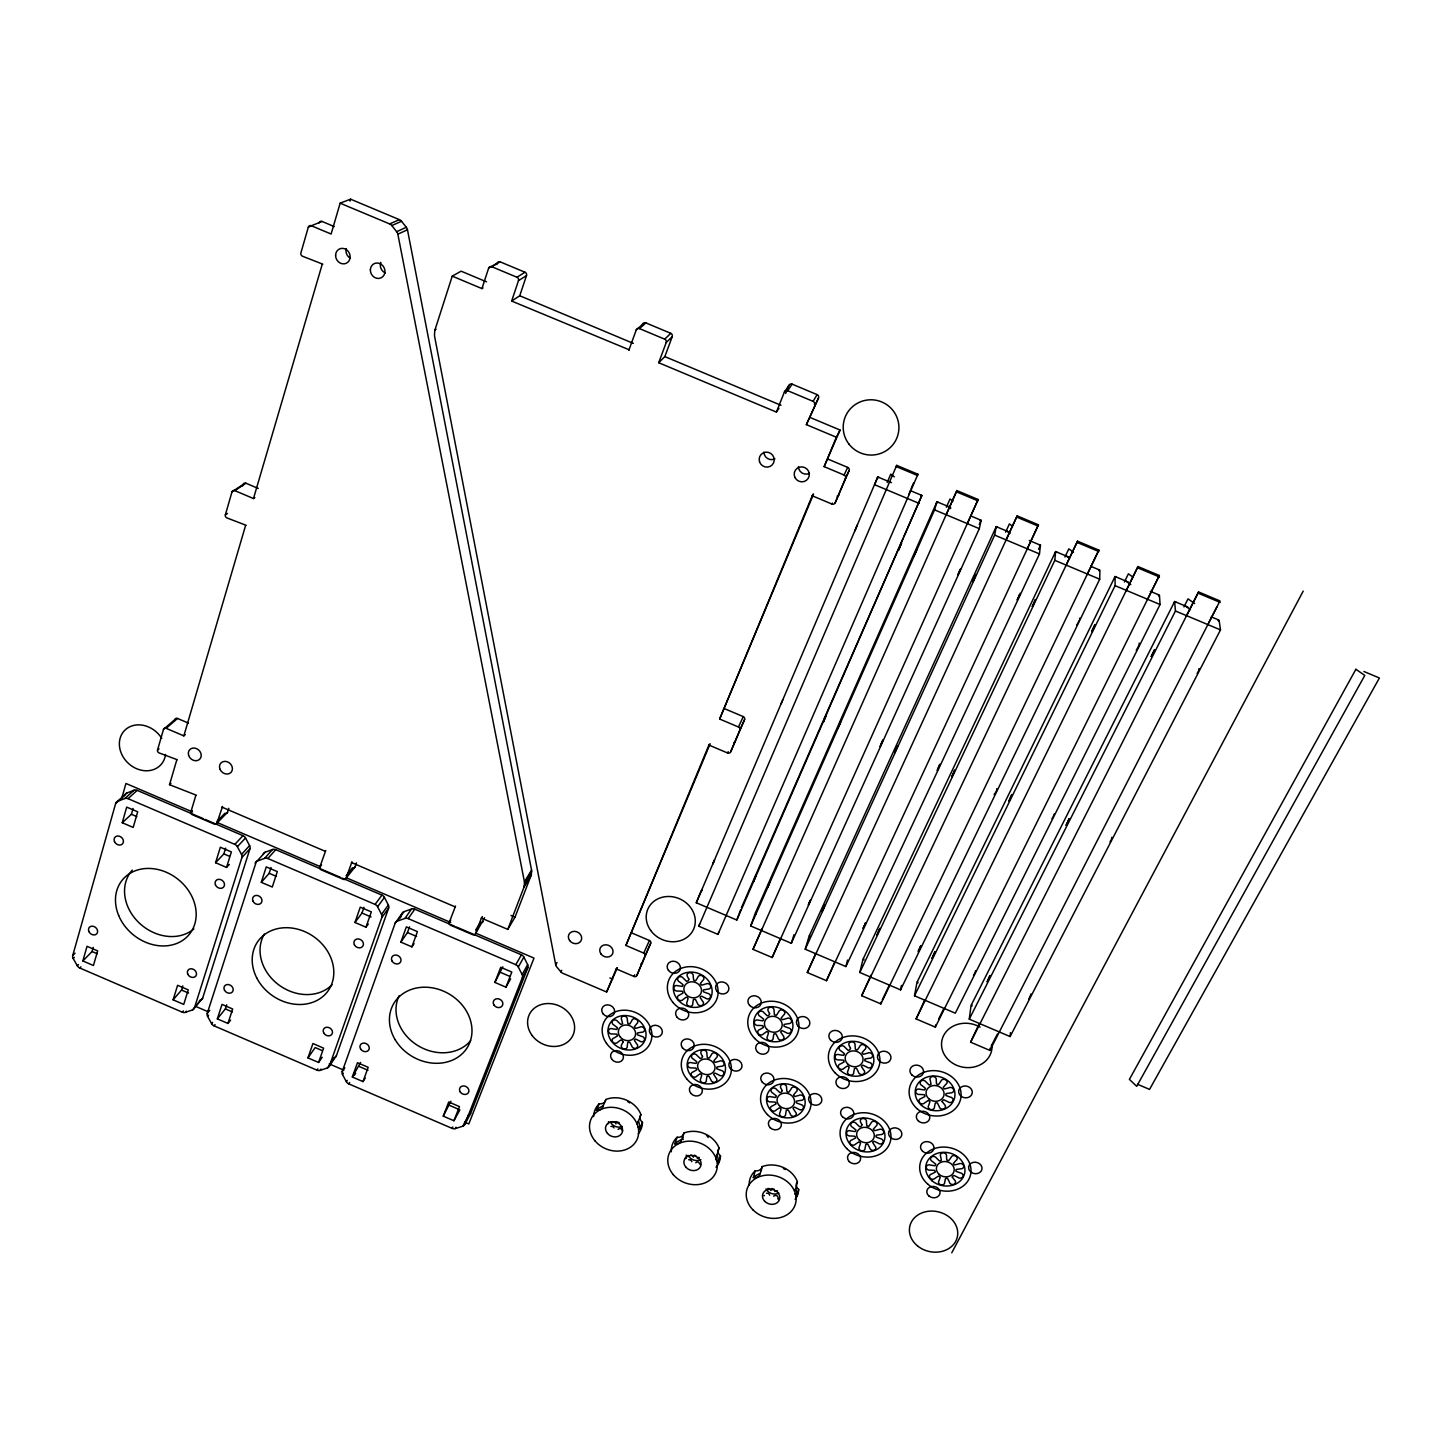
<?xml version="1.0" encoding="UTF-8"?>
<svg xmlns="http://www.w3.org/2000/svg" width="1452" height="1452" viewBox="0 0 1452 1452"><rect width="100%" height="100%" fill="white"/><g stroke="black" fill="none" stroke-linecap="round" stroke-linejoin="round"><path stroke-width="1.5" d="M894.668 752.68L897.536 746.019L894.704 752.699M1068.763 557.078L1055.604 551.56L862.942 959.445L859.82 972.495L900.567 989.865L1099.708 579.203L1099.908 570.146L1090.742 566.298M972.931 581.508L975.962 574.538L973.058 581.417M870.928 975.163L861.671 995.709L880.874 1003.895L1098.855 550.145L1077.529 541.197L1065.841 565.754M880.148 746.528L880.42 745.62M617.409 967.667L606.627 992.025L562.795 973.276A4.519 3.92 27.2 0 1 560.908 971.878L556.715 966.923A4.519 3.939 27.4 0 1 555.735 964.927L434.602 336.392A5.173 4.737 59.7 0 1 434.511 335.085L434.729 331.256A5.191 4.755 59.9 0 1 434.947 330.003L452.244 276.134L461.119 271.179L486.511 281.833M861.671 995.709L1077.529 541.197M1199.025 668.573L1198.608 670.279M455.529 906.066L449.212 922.528A2.251 1.96 31.8 0 0 450.61 925.251L472.735 934.707A2.251 1.96 30.9 0 0 475.494 933.763L481.392 918.1L507.783 929.389L524.027 887.099A4.574 4.029 30.6 0 0 524.245 886.083L524.499 882.961A4.574 4.029 30.7 0 0 524.444 881.872L397.848 234.189A5.318 4.81 64.9 0 0 396.668 231.685L391.822 225.568A5.336 4.81 65.1 0 0 389.662 223.917L340.149 203.189L331.11 234.026L311.345 225.75A2.65 2.36 63.8 0 0 308.314 227.184L300.909 252.884A2.632 2.341 62.6 0 0 302.524 256.242L322.834 264.191M507.783 929.389L515.006 917.174L531.142 875.284A4.519 3.993 30.6 0 0 531.359 874.267L531.613 871.182A4.519 3.993 30.7 0 0 531.559 870.111L407.467 229.779A5.245 4.755 65.3 0 0 406.324 227.292L401.532 221.267A5.263 4.755 65.5 0 0 399.409 219.651L350.567 199.178L340.149 203.189M920.822 946.105L918.063 951.768M859.82 972.495L1054.805 560.345L1055.604 551.56M1187.827 607.045L1174.632 601.509L971.043 1005.51L969.264 1019.141L1010.12 1036.565L1010.483 1032.608M1079.725 618.153L1079.544 619.205M979.12 1023.841L970.626 1042.191L989.883 1050.413L990.137 1048.181M1009.376 532.158L996.235 526.64L809 936.449L805.225 949.209L845.899 966.56L1039.469 553.92L1040.467 545.208L1029.323 540.525M1111.869 837.278L1111.542 838.548M815.48 953.982L807.294 972.513L826.478 980.699L1038.452 524.807L1017.162 515.877L1005.8 540.561M924.47 1000.537L916.103 1018.923L935.342 1027.127L935.687 1024.949M807.294 972.513L1017.162 515.877M863.069 928.518L865.755 922.8M1150.256 591.291L1159.44 595.138L1160.057 604.522L955.307 1013.187L914.506 995.8L916.956 982.459L1115.063 576.517L1128.24 582.052M805.225 949.209L994.638 535.098L996.235 526.64M915.286 553.176L916.702 549.618M900.567 989.865L901.438 985.436M880.874 1003.895L881.328 1001.771M950.679 507.528L936.976 501.775L755.149 913.508L750.702 925.977L791.322 943.292L979.301 528.655L981.116 520.306L971.442 516.24M809.436 935.524L810.071 936.903M761.991 928.736L753.007 949.354L772.174 957.521L978.14 499.506L956.886 490.594L945.851 515.406M794.952 1193.798A6.607 5.572 16.8 0 0 796.966 1196.357L798.673 1189.442A6.57 5.536 16.8 0 1 797.402 1181.746A25.12 21.145 17.7 0 0 762.173 1166.609A6.57 5.554 18.4 0 1 755.24 1170.802A25.12 21.145 17.7 0 0 749.178 1185.249M794.534 1191.312A6.607 5.572 16.8 0 1 795.696 1188.607L797.402 1181.746M845.899 966.56L847.551 960.062M826.478 980.699L834.682 962.186M940.061 764.405L937.284 770.649M753.007 949.354L956.886 490.594M1030.993 993.985L1030.23 996.145M755.24 1170.802L753.316 1177.59A6.607 5.572 18.4 0 0 760.267 1173.398L762.173 1166.609M204.95 819.364L243.01 835.662A4.465 3.793 39.1 0 1 245.533 837.967L249.599 845.608A4.465 3.775 38.8 0 1 249.962 848.712L202.663 998.105L194.423 1007.978A4.338 3.539 36 0 1 192.517 1009.902L185.439 1012.371A4.32 3.539 36 0 1 182.335 1012.189L79.806 968.012A4.338 3.503 38.6 0 1 77.319 965.816L73.181 958.52A4.356 3.521 38.8 0 1 72.727 955.561L115.652 803.482A4.519 3.757 42 0 1 117.576 801.341L126.814 793.046L134.02 790.233A4.483 3.757 42.1 0 1 137.178 790.36L203.28 818.656M121.641 798.691L125.943 783.463L192.571 811.977M82.855 960.952L87.029 946.305L97.647 950.878L93.436 965.507L82.855 960.952L92.057 951.532L93.255 947.376M122.24 822.74L126.705 807.112L137.686 811.813L133.185 827.422L122.24 822.74L131.406 814.282L133.076 808.455M916.648 549.655L913.725 556.552L915.069 553.049M177.344 759.777L159.048 752.898A2.305 1.942 43 0 1 157.524 750.085L163.495 729.376L174.912 719.502A2.287 1.942 43.7 0 1 177.525 718.45L188.451 723.114M246.187 525.315L226.929 517.928A2.45 2.142 50.6 0 1 225.35 514.861L231.993 491.865L243.137 484.46A2.432 2.142 51.8 0 1 245.933 483.226L258.238 488.435M174.53 720.791L174.912 719.502M242.738 485.875L243.137 484.46M1218.555 621.093L1217.974 619.695M196.383 795.224L169.521 784.697L176.636 760.431M163.495 729.376A2.323 1.96 43.6 0 1 166.145 728.323L183.841 735.874L245.497 525.805M231.993 491.865A2.468 2.16 51.6 0 1 234.807 490.631L253.483 498.544L322.162 264.5M350.005 201.102L350.567 199.178M750.702 925.977L934.562 509.87L936.976 501.775M937.266 770.141L938.355 767.273M1139.094 644.543L1139.203 643.163M228.799 808.292L227.565 812.249L216.947 823.121A2.269 1.924 40.1 0 1 214.315 824.119L192.354 814.717A2.269 1.924 40.7 0 1 190.865 811.958L195.693 795.896M216.947 823.121L222.537 806.423M173.115 999.829L177.616 985.309L188.27 989.883L183.732 1004.403L173.115 999.829L181.536 990.046L182.825 985.926M215.568 862.724L220.359 847.224L231.376 851.943L226.53 867.425L215.568 862.724L223.862 853.885L225.659 848.113M791.322 943.292L793.954 934.834M994.547 793.627L994.33 794.879L996.58 790.65M194.423 1007.978L241.885 857.551A4.501 3.812 38.7 0 0 241.504 854.411L237.384 846.697A4.501 3.812 39 0 0 234.825 844.374L128.03 798.654A4.537 3.775 42 0 0 124.836 798.509L117.576 801.341M719.103 1148.115L716.979 1154.794A6.588 5.572 19.5 0 0 718.359 1162.58L720.482 1155.865A6.552 5.554 19.5 0 1 719.103 1148.115A25.029 21.145 20.4 0 0 683.946 1133.014A6.534 5.554 21.2 0 1 677.14 1137.243A25.029 21.145 20.4 0 0 671.35 1151.799M342.073 878.061L381.949 895.122A4.447 3.83 34.4 0 1 384.435 897.427L388.374 905.013A4.447 3.812 34.1 0 1 388.646 908.099L336.41 1055.677L329.368 1066.077A4.32 3.576 32.1 0 1 327.353 1067.982L320.093 1070.378A4.32 3.576 32.2 0 1 316.972 1070.16L214.061 1025.838A4.32 3.539 35.2 0 1 211.593 1023.642L207.6 1016.4A4.338 3.557 35.4 0 1 207.219 1013.478L256.151 862.107M217.346 1018.868L222.011 1004.403L232.665 1008.995L227.964 1023.442L217.346 1018.868L225.369 1008.904L226.712 1004.802M261.287 882.326L266.26 866.88L277.296 871.599L272.286 887.027L261.287 882.326L269.183 873.305L271.034 867.552M980.644 521.341L979.955 519.816M975.671 970.735L974.982 972.622M772.174 957.521L780.268 938.972M701.37 890.584L696.27 902.763L736.817 920.042L921.875 495.441L910.259 490.576L908.77 494.86M452.244 276.134L481.937 288.603L488.634 268.148L497.074 263.266A2.614 2.414 65.3 0 1 500.178 261.85L524.989 272.25A2.595 2.414 65.1 0 1 526.513 275.608L519.743 295.754L511.648 301.054L629.297 349.841M496.657 264.536L497.074 263.266M1020.012 594.177L1020.084 593.251M356.448 862.887L355.105 866.808L345.993 878.351A2.269 1.942 35.9 0 1 343.307 879.313L321.255 869.875A2.269 1.942 36.7 0 1 319.821 867.134L325.72 850.545M863.214 927.991L864.121 925.65M1054.243 813.955L1053.48 815.915M511.648 301.054L518.491 280.653L526.513 275.608M1039.977 546.242L1039.396 544.754M345.993 878.351L351.983 861.78M917.936 474.26L917.501 475.476L896.229 466.564L896.701 465.366L917.936 474.26L717.923 934.38L698.811 926.231L699.61 924.252M307.951 1057.891L312.924 1043.534L323.615 1048.144L318.587 1062.465L307.951 1057.891L315.175 1047.564L322.199 1050.595M354.96 922.474L360.277 907.155L371.331 911.874L365.977 927.193L354.96 922.474L361.984 913.054L363.98 907.355M1099.4 571.18L1098.819 569.692M677.14 1137.243L674.799 1143.849A6.57 5.572 21.2 0 0 681.623 1139.602L683.946 1133.014M329.368 1066.077L381.84 917.501L388.646 908.099M996.816 789.997L996.744 788.726M971.515 1004.584L972.114 1005.964M456.4 926.993L521.395 954.817A4.447 3.848 28.9 0 1 523.863 957.104L527.657 964.654A4.429 3.848 28.6 0 1 527.838 967.685L470.63 1113.448L464.785 1124.392A4.32 3.594 27.7 0 1 462.698 1126.262L455.256 1128.585A4.32 3.594 27.9 0 1 452.08 1128.367L348.789 1083.882A4.32 3.576 31.2 0 1 346.356 1081.686L342.49 1074.498A4.32 3.576 31.4 0 1 342.2 1071.594L395.162 923.2L401.841 913.744A4.447 3.812 33.3 0 1 403.946 911.693L411.533 909.006A4.447 3.83 33.2 0 1 414.782 909.188L454.73 926.285M400.335 917.954L401.841 913.744M918.426 950.624L919.043 949.027M352.328 1077.003L357.482 1062.719L368.173 1067.311L363 1081.595L352.328 1077.003L360.622 1062.447M400.861 942.13L406.36 926.884L417.414 931.621L411.896 946.867L400.861 942.13L407.467 932.547L409.518 926.866M628.879 350.222L636.23 329.985L642.673 324.268A2.577 2.45 63.7 0 1 645.868 322.889L670.788 333.325A2.577 2.468 63.1 0 1 672.24 336.646L664.835 356.593L658.718 362.728L776.403 412.078L778.98 408.23M642.22 325.52L642.673 324.268M1158.914 596.155L1158.26 594.648M658.718 362.728L666.196 342.545L672.24 336.646M736.817 920.042L740.665 909.732M960.48 569.456L960.48 568.748M475.494 933.763L484.532 917.682M701.77 889.64L702.06 890.802M1019.812 594.739L1017.199 600.13L1017.979 597.534M717.923 934.38L718.704 932.384M755.675 876.336L753.261 882.144L755.766 876.155M443.259 1116.152L448.722 1101.977L459.449 1106.606L453.95 1120.744L443.259 1116.152L450.846 1101.269M494.878 982.423L500.722 967.304L511.812 972.041L505.931 987.16L494.878 982.423L502.809 966.814M638.1 1126.806A6.57 5.572 22.3 0 0 639.915 1128.876L642.456 1122.342A6.534 5.554 22.3 0 1 640.967 1114.555A24.956 21.127 23.2 0 0 605.865 1099.491A6.534 5.536 24 0 1 599.204 1103.774A24.956 21.127 23.2 0 0 593.65 1116.552M880.602 745.094L881.545 742.825M1138.749 645.487L1137.569 648.137M464.785 1124.392L522.339 977.668L527.838 967.685M637.374 1124.556A6.57 5.572 22.3 0 1 638.426 1121.053L640.967 1114.555M755.566 912.564L756.202 913.961M921.385 496.566L920.713 494.95M776.403 412.078L784.389 392.076L788.853 385.506A2.541 2.505 55.1 0 1 792.12 384.145L817.131 394.635A2.541 2.505 49.7 0 1 818.529 397.939L806.35 424.637L836.334 437.215L840.073 430.046L810.506 417.65M785.695 393.419L788.853 385.506M823.72 721.027L823.193 722.388L823.937 720.882M958.574 572.959L957.884 575.119L960.244 570.055M806.35 424.637L818.529 397.939M854.756 531.105L857.479 524.716M1078.981 620.766L1078.092 622.763M606.627 992.025L616.592 968.067M616.211 968.883L633.961 976.47A2.269 1.978 24.5 0 0 636.811 975.526L645.069 955.833A2.287 1.997 24.5 0 0 643.744 953.093L625.903 945.452L709.193 744.386M708.885 745.058L727.597 752.989A2.396 2.214 24.4 0 0 730.665 751.9L739.848 730.011A2.414 2.232 24.3 0 0 738.487 727.016L719.647 719.03L812.866 494.243M812.104 495.731L831.923 504.062A2.523 2.468 23.8 0 0 835.209 502.755L845.463 478.307A2.541 2.487 23.7 0 0 844.084 475.022L824.137 466.655L836.334 437.215M625.903 945.452L710.155 743.733M719.647 719.03L813.556 494.079M824.137 466.655L840.073 430.046M891.474 482.681L877.788 476.946L874.576 484.696L919.261 503.445M823.974 720.428L824.936 718.141M899.423 548.076L898.588 550.181L900.294 546.043M712.642 864.321L714.402 860.165M636.811 975.526L650.714 943.201A2.251 1.978 24.5 0 0 649.407 940.497L631.783 932.964M730.665 751.9L744.586 719.575A2.378 2.214 24.3 0 0 743.261 716.616L724.657 708.739M835.209 502.755L849.075 470.648A2.505 2.468 23.5 0 0 847.714 467.399L828.021 459.141M809.272 902.309C805.806 911.057 812.866 895.321 809.544 901.674M781.158 703.675L782.737 699.955M899.568 547.749L901.565 543.266L900.422 545.734M863.377 958.52L863.994 959.899M714.13 860.818L714.529 859.893M599.204 1103.774L596.445 1110.199A6.552 5.572 24 0 0 603.143 1105.898L605.865 1099.491M713.222 862.96L713.731 861.798M855.573 529.2L856.39 527.239M768.471 884.921C772.7 875.592 764.587 893.942 768.743 884.831M696.27 902.763L877.788 476.946M1111.052 839.873L1110.036 841.96M887.19 482.445L890.766 474.132L894.305 476.819M698.811 926.231L896.701 465.366M959.01 571.925L959.863 570.037M824.3 720.065L826.043 715.763L825.063 717.869M911.021 488.852L913.725 482.627M741.428 907.663L745.058 899.369M745.475 898.443L903.235 538.002M903.743 536.877L921.875 495.441M917.41 981.534L918.009 982.913M946.359 507.274L950.025 498.998L952.966 501.194M645.069 955.833L650.714 943.201M1198.063 671.659L1197.138 673.528M643.744 953.093L649.407 940.497M633.961 976.47L634.687 974.837M966.996 524.281L978.14 499.506M979.265 524.426L981.116 520.306M739.848 730.011L744.586 719.575M1018.56 596.155L1019.268 594.667M738.487 727.016L743.261 716.616M727.597 752.989L728.214 751.646M1005.601 532.14L1009.394 523.918L1012.407 526.132M882.072 741.663L883.034 739.885L880.184 746.546M864.648 924.434L865.537 922.692M938.772 766.329L939.753 764.387M1026.981 549.455L1038.452 524.807M1029.958 996.78L1028.778 998.903M1038.543 549.31L1040.467 545.208M845.463 478.307L849.075 470.648M831.923 504.062L832.395 503.045M877.298 478.071L878.95 477.418M844.084 475.022L847.714 467.399M1064.951 557.042L1068.835 548.856L1073.518 552.25M974.564 973.566L973.548 975.399M882.308 999.72L889.205 985.418M1087.058 574.665L1098.855 550.145M936.467 502.9L938.137 502.265M914.506 995.8L1115.082 585.646L1115.063 576.517M1124.411 581.943L1128.386 573.83L1133.195 577.297M1126.026 590.891L1138.005 566.552L1159.368 575.518L935.342 1027.127M916.103 1018.923L1138.005 566.552M1053.063 816.859L1051.974 818.765M938.718 1018.887L943.746 1008.759M1148.278 597.788L1159.368 575.518M995.727 527.766L997.397 527.13M969.264 1019.141L1175.448 611.002L1174.632 601.509M1183.943 606.936L1188.045 598.859L1194.633 603.542M919.824 947.303L920.586 945.978M1186.266 616.174L1198.572 591.962L1219.97 600.928L989.883 1050.413M970.626 1042.191L1198.572 591.962M991.172 1046.166L997.379 1034.078M1208.572 623.09L1216.867 606.972M1010.12 1036.565L1220.497 629.896L1219.063 620.149L1211.258 616.882M560.908 971.878L561.742 970.281M1055.078 552.686L1056.784 552.05M555.735 964.927L556.987 962.531M686.124 1156.808L686.397 1155.973A3.049 2.559 20.8 0 0 686.233 1155.066M951.75 1252.822L1303.206 591.127M462.698 1126.262L463.442 1124.883M463.805 1124.193L468.542 1115.299A4.283 3.576 27.7 0 0 470.63 1113.448M1114.519 577.624L1116.243 577.007M455.256 1128.585L456.001 1127.206M453.95 1120.744L459.867 1109.854L449.285 1105.281M452.08 1128.367L452.824 1126.988M1077.638 623.634L1076.64 625.122M1137.424 648.409L1136.244 650.133M522.339 977.668A4.483 3.866 28.6 0 0 522.139 974.601L527.657 964.654M1174.069 602.616L1175.793 601.999M505.931 987.16L510.632 978.811M522.139 974.601L518.31 966.996L523.863 957.104M518.31 966.996A4.483 3.884 28.9 0 0 515.823 964.691L521.395 954.817M524.245 886.083L531.359 874.267M524.027 887.099L531.142 875.284M524.444 881.872L531.559 870.111M524.499 882.961L531.613 871.182M814.463 404.691A2.577 2.541 47.6 0 0 813.066 401.333L817.131 394.635M475.603 930.097L476.565 928.572M477.036 927.81L480.34 922.51A2.232 1.942 31 0 0 483.08 921.566M481.392 918.1L482.336 916.575M363 1081.595L365.251 1078.074M348.789 1083.882L349.66 1082.539M354.361 1075.297L355.649 1073.337A4.283 3.557 31.2 0 1 354.56 1072.701M449.212 922.528L450.719 920.241M346.356 1081.686L347.228 1080.361M342.49 1074.498L343.362 1073.173M342.2 1071.594L344.814 1067.656M411.896 946.867L414.056 943.655M784.389 392.076A2.577 2.541 53.2 0 1 787.692 390.697L792.12 384.145M327.353 1067.982L328.243 1066.657M328.696 1066.004L334.414 1057.564A4.283 3.557 32.1 0 0 336.41 1055.677M320.093 1070.378L321.001 1069.053M316.972 1070.16L317.861 1068.853M318.587 1062.465L322.162 1057.292M395.162 923.2A4.483 3.848 33.3 0 1 397.267 921.131L404.926 918.444A4.483 3.848 33.1 0 1 408.212 918.608L414.782 909.188M404.926 918.444L411.533 909.006M397.267 921.131L403.946 911.693M381.84 917.501A4.483 3.848 34.1 0 0 381.549 914.397L388.374 905.013M365.977 927.193L368.282 924.035M381.549 914.397L377.593 906.738L384.435 897.427M255.135 863.232A4.501 3.812 38.1 0 1 257.167 861.127L264.627 858.368A4.501 3.812 38 0 1 267.858 858.513L375.07 904.414L381.949 895.122M227.964 1023.442L230.614 1020.121M346.175 875.683L347.318 874.231M347.899 873.523L350.168 870.637M350.749 869.929L352.437 867.788A2.232 1.924 36 0 0 355.105 866.808M214.061 1025.838L215.059 1024.586M211.593 1023.642L212.609 1022.389M207.219 1013.478L208.235 1012.226M208.743 1011.608L209.76 1010.356M207.6 1016.4L208.616 1015.148M319.821 867.134L321.6 864.993M192.517 1009.902L193.552 1008.668M194.078 1008.051L200.757 1000.029A4.283 3.521 36 0 0 202.663 998.105M185.439 1012.371L186.473 1011.136M182.335 1012.189L183.388 1010.937M267.858 858.513L275.735 849.656L340.421 877.353M264.627 858.368L272.522 849.511A4.465 3.793 38.1 0 1 275.735 849.656M256.641 861.544L265.117 852.251L272.522 849.511M241.885 857.551L249.962 848.712M241.504 854.411L249.599 845.608M226.53 867.425L229.271 864.466M237.384 846.697L245.533 837.967M234.825 844.374L243.01 835.662M618.062 1129.384L618.788 1128.821A3.031 2.559 23 0 1 620.784 1128.73L622.073 1129.62M697.269 1158.224L698.013 1157.661A3.031 2.559 20.2 0 1 699.247 1157.462M695.762 1162.78L696.506 1162.217A3.049 2.559 20.3 0 1 698.521 1162.126L700.263 1164.613M79.806 968.012L80.967 966.814M77.319 965.816L78.481 964.618M217.001 821.378L224.969 813.247A2.251 1.906 40.2 0 0 227.565 812.249M73.181 958.52L74.342 957.34M72.727 955.561L75.068 953.202M774.842 1191.547L775.604 1191.003A3.031 2.559 17.6 0 1 777.637 1190.93M773.607 1196.23L774.37 1195.686A3.049 2.559 17.6 0 1 776.403 1195.613L777.346 1196.085M190.865 811.958L192.245 810.597M636.23 329.985A2.614 2.487 62.9 0 1 639.443 328.588L664.707 339.169L670.788 333.325M608.061 1123.757L608.678 1122.577A3.031 2.559 23.6 0 0 608.497 1121.652M169.521 784.697L170.937 783.372M128.03 798.654L137.178 790.36M124.836 798.509L134.02 790.233M115.652 803.482L124.89 795.17A4.483 3.739 42.1 0 1 126.814 793.046M183.841 735.874L185.257 734.621M639.443 328.588L645.868 322.889M157.524 750.085L158.976 748.815M166.145 728.323L177.525 718.45M253.483 498.544L254.862 497.582M225.35 514.861L227.474 513.427M234.807 490.631L245.933 483.226M434.947 330.003L436.09 329.277M488.634 268.148A2.65 2.45 64.8 0 1 491.792 266.714L516.948 277.259L524.989 272.25M481.937 288.603L483.008 287.95M491.792 266.714L500.178 261.85M397.848 234.189L407.467 229.779M396.668 231.685L406.324 227.292M391.822 225.568L401.532 221.267M389.662 223.917L399.409 219.651M308.314 227.184L311.037 226.095M311.345 225.75L322.072 221.466L334.25 226.585M199.432 1000.501L200.757 1000.029M333.053 1058.018L334.414 1057.564M467.617 1115.59L468.542 1115.299M612.78 1121.942L613.797 1121.979A3.013 2.559 23.3 0 1 615.557 1123.068L615.993 1123.939M610.947 1126.371L611.982 1126.407A3.031 2.559 23.3 0 1 613.742 1127.496L614.014 1127.895M688.629 1159.749L689.664 1159.785A3.031 2.559 20.6 0 1 691.424 1160.874L691.86 1161.745M767.745 1188.535L768.78 1188.571A3.031 2.559 17.9 0 1 770.522 1189.66L770.939 1190.513M766.475 1193.217L767.527 1193.254A3.049 2.559 17.9 0 1 769.27 1194.343L769.687 1195.196M690.698 1155.157L691.206 1155.247A3.031 2.559 20.5 0 1 692.949 1156.337L693.384 1157.19M787.692 390.697L813.066 401.333M519.743 295.754L633.344 343.38M664.835 356.593L780.958 405.271M956.541 491.847L977.849 500.795M1016.944 517.184L1038.289 526.132M1077.457 542.558L1098.819 551.524M1138.041 567.986L1159.458 576.97M1198.753 593.432L1220.188 602.435M1363.9 671.496L1379.4 677.993L1149.548 1089.399L1137.533 1084.281M934.562 509.87L979.301 528.655M994.638 535.098L1039.469 553.92M1054.805 560.345L1099.708 579.203M1115.082 585.646L1160.057 604.522M1175.448 611.002L1220.497 629.896M510.995 915.468L515.006 917.174M221.866 807.094L325.139 851.253M351.402 862.506L455.02 906.828M609.949 977.958L612.671 979.102M217.546 822.667L319.567 866.336M346.629 877.915L450.719 922.456M475.712 933.146L533.991 958.102L468.778 1123.975L464.604 1122.178M408.212 918.608L515.823 964.691M131.406 814.282L136.815 816.605M223.862 853.885L229.307 856.226M269.183 873.305L276.443 876.409M361.984 913.054L371.077 916.956M407.467 932.547L416.579 936.449M500.631 972.441L509.761 976.361M92.057 951.532L97.302 953.783M181.536 990.046L188.542 993.059M225.369 1008.904L232.393 1011.935M359.17 1066.494L367.973 1070.287M195.947 1006.508L208.453 1011.899M329.241 1063.899L343.815 1070.178M1185.34 606.01L1190.477 609.677M1125.772 581L1130.763 584.611M1066.294 556.043L1069.525 558.403M1006.908 531.123L1010.048 533.447M947.611 506.24L950.661 508.527M777.691 1196.502L778.145 1198.082M622.327 1130.128L622.563 1131.217M778.163 1198.59L778.199 1199.043A3.049 2.559 17.5 0 0 778.399 1199.661M470.666 1040.63A42.471 36.046 30.2 0 1 417.323 1045.258A42.471 36.046 30.2 0 1 399.191 995.6M165.546 754.441A24.956 21.018 43.4 0 1 133.366 767.055A24.956 21.018 43.4 0 1 124.672 730.392A24.956 21.018 43.4 0 1 161.735 738.378M263.102 854.339A4.447 3.793 38.2 0 1 265.117 852.251M375.07 904.414A4.483 3.848 34.4 0 1 377.593 906.738M332.091 984.746A42.544 35.774 34.9 0 1 278.675 984.819A42.544 35.774 34.9 0 1 264.318 934.09M193.86 928.935A42.725 35.429 38.9 0 1 139.065 922.819A42.725 35.429 38.9 0 1 132.277 870.093M838.929 494.823A2.505 2.432 23.7 0 1 837.096 496.257M735.492 741.228A2.36 2.178 24.3 0 1 734.04 742.444M642.528 962.73A2.251 1.96 24.5 0 1 640.949 963.838M319.077 222.9A2.632 2.341 64.2 0 1 322.072 221.466M809.526 473.316A7.514 7.333 33.2 0 1 798.455 466.582M774.969 458.796A7.514 7.314 40.9 0 1 763.897 452.062M385.306 272.94A7.786 7.06 63.1 0 1 380.841 262.358M350.404 258.256A7.823 7.024 63.4 0 1 346.266 248.582M991.952 1044.678A25.374 22.07 10.6 0 1 963.547 1067.274A25.374 22.07 10.6 0 1 942.983 1036.964A25.374 22.07 10.6 0 1 980.082 1027.163M622.363 1126.516A8.676 7.351 23.2 0 1 610.312 1121.96M627.899 1101.814A3.031 2.577 23.1 0 1 629.696 1102.921M619.205 1122.614A8.658 7.333 23.2 0 1 616.211 1121.597M596.445 1110.199A25.101 21.217 23.2 0 1 603.143 1105.898M638.426 1121.053A25.101 21.217 23.2 0 1 639.915 1128.876M642.456 1122.342A24.956 21.127 23.2 0 1 638.227 1133.831M700.88 1159.603A8.712 7.351 20.4 0 1 688.067 1155.375M686.143 1158.424A3.031 2.559 20.7 0 1 685.108 1158.333M683.184 1139.639A3.031 2.577 20.8 0 1 683.166 1137.225M706.452 1135.482A3.049 2.577 20.2 0 1 708.159 1137.551M695.853 1155.719A8.676 7.333 20.4 0 1 694.346 1155.211M674.799 1143.849A25.156 21.217 20.4 0 1 681.623 1139.602M716.979 1154.794A25.156 21.217 20.4 0 1 718.359 1162.58M720.482 1155.865A25.029 21.145 20.4 0 1 716.036 1167.263M778.835 1193.09A8.73 7.351 17.7 0 1 765.966 1188.843M764.369 1195.377A3.049 2.559 18.1 0 1 763.933 1195.831M760.794 1170.893A3.049 2.577 18.1 0 1 761.61 1169.967M783.408 1168.66A3.049 2.577 17.5 0 1 785.332 1169.586M774.261 1189.242A8.694 7.333 17.7 0 1 771.956 1188.553M753.316 1177.59A25.247 21.217 17.8 0 1 760.267 1173.398M795.696 1188.607A25.247 21.217 17.8 0 1 796.966 1196.357M798.673 1189.442A25.12 21.145 17.7 0 1 795.133 1199.388M664.707 339.169A2.614 2.487 62.2 0 1 666.196 342.545M516.948 277.259A2.632 2.45 64.6 0 1 518.491 280.653M1069.162 818.765L1066.149 825.28L1069.162 818.765M688.847 979.138L688.375 980.499A3.14 2.759 22.4 0 1 686.524 981.298L683.402 978.303A3.14 2.759 22.6 0 0 678.374 977.432A3.14 2.759 22.6 0 0 679.627 981.988L683.039 984.674A3.14 2.759 22.6 0 1 682.295 986.398L677.993 985.781A3.14 2.741 22.7 0 0 673.819 987.995A3.14 2.741 22.7 0 0 677.921 991.026L682.24 991.226A3.14 2.741 22.5 0 1 682.93 993.095L679.463 995.092A3.14 2.741 22.4 0 0 678.102 999.375A3.14 2.741 22.4 0 0 683.13 999.466L686.306 997.125A3.14 2.741 22.2 0 1 688.121 998.25L687.105 1001.934A3.14 2.741 22 0 0 689.174 1006.272A3.14 2.741 22 0 0 692.785 1003.405L693.366 999.593A3.14 2.741 21.8 0 1 695.454 999.466L697.359 1003.132A3.14 2.741 21.6 0 0 701.915 1005.492A3.14 2.741 21.6 0 0 702.423 1000.991L700.118 997.506A3.14 2.741 21.5 0 1 701.497 996.181L705.454 998.087A3.14 2.759 21.4 0 0 710.373 997.379A3.14 2.759 21.4 0 0 707.541 993.349L703.421 991.807A3.14 2.759 21.5 0 1 703.44 989.901L707.614 989.157A3.158 2.759 21.5 0 0 710.591 985.672A3.158 2.759 21.5 0 0 705.708 984.02L701.697 985.164A3.158 2.759 21.7 0 1 700.354 983.567L702.768 980.517A3.158 2.777 21.8 0 0 702.405 975.889A3.158 2.777 21.8 0 0 697.777 977.396L695.744 980.699A3.158 2.759 22.1 0 1 693.675 980.173L693.203 976.216A3.158 2.759 22.3 0 0 689.664 972.622A3.158 2.759 22.3 0 0 687.449 976.597L688.847 979.138M942.148 1101.505L944.49 1104.5A3.176 2.723 11.9 0 1 943.746 1108.929A3.176 2.723 11.9 0 1 939.19 1106.551L937.411 1102.921A3.176 2.723 12.1 0 0 935.269 1103.03L934.489 1106.769A3.176 2.723 12.3 0 1 930.641 1109.546A3.176 2.723 12.3 0 1 928.717 1105.281L929.952 1101.651A3.176 2.723 12.4 0 0 928.137 1100.525L924.742 1102.812A3.176 2.723 12.6 0 1 919.588 1102.667A3.176 2.723 12.6 0 1 921.185 1098.474L924.87 1096.532A3.176 2.741 12.6 0 0 924.234 1094.699L919.824 1094.445A3.176 2.741 12.7 0 1 915.74 1091.45A3.176 2.741 12.7 0 1 920.132 1089.309L924.525 1089.962A3.176 2.741 12.6 0 0 925.378 1088.274L922.002 1085.588A3.176 2.759 12.5 0 1 920.931 1081.105A3.176 2.759 12.5 0 1 926.067 1082.012L929.135 1084.989A3.194 2.759 12.3 0 0 931.059 1084.227L930.296 1080.379A3.194 2.759 12.1 0 1 932.765 1076.495A3.194 2.759 12.1 0 1 936.231 1080.07L936.504 1083.954A3.194 2.759 11.9 0 0 938.627 1084.499L940.86 1081.268A3.194 2.759 11.7 0 1 945.706 1079.834A3.194 2.759 11.7 0 1 945.851 1084.372L943.219 1087.367A3.194 2.759 11.6 0 0 944.508 1088.946L948.701 1087.857A3.194 2.759 11.5 0 1 953.637 1089.544A3.194 2.759 11.5 0 1 950.407 1092.92L946.087 1093.61A3.194 2.741 11.6 0 0 945.96 1095.498L950.116 1097.04A3.194 2.741 11.6 0 1 952.839 1101.033A3.194 2.741 11.6 0 1 947.757 1101.687L943.782 1099.763A3.176 2.741 11.8 0 0 942.294 1101.052L942.148 1101.505M702.532 1056.439L702.06 1057.746A3.104 2.686 21.1 0 1 700.245 1058.49L697.16 1055.586A3.104 2.686 21.2 0 0 692.187 1054.678A3.104 2.686 21.2 0 0 693.421 1059.125L696.778 1061.757A3.104 2.668 21.2 0 1 696.053 1063.427L691.787 1062.791A3.104 2.668 21.3 0 0 687.667 1064.915A3.104 2.668 21.3 0 0 691.715 1067.873L695.962 1068.109A3.104 2.668 21.2 0 1 696.651 1069.924L693.221 1071.848A3.085 2.65 21.1 0 0 691.86 1075.986A3.085 2.65 21.1 0 0 696.833 1076.113L699.973 1073.863A3.085 2.668 20.9 0 1 701.77 1074.97L700.735 1078.546A3.085 2.65 20.7 0 0 702.786 1082.775A3.085 2.65 20.7 0 0 706.362 1080.016L706.942 1076.313A3.104 2.668 20.5 0 1 708.993 1076.204L710.863 1079.78A3.104 2.668 20.3 0 0 715.364 1082.103A3.104 2.668 20.3 0 0 715.872 1077.747L713.622 1074.335A3.104 2.668 20.3 0 1 714.983 1073.064L718.885 1074.952A3.104 2.668 20.1 0 0 723.749 1074.298A3.104 2.668 20.1 0 0 720.954 1070.36L716.871 1068.835A3.104 2.686 20.2 0 1 716.925 1066.984L721.027 1066.294A3.104 2.686 20.2 0 0 723.985 1062.937A3.104 2.686 20.2 0 0 719.157 1061.285L715.201 1062.374A3.104 2.686 20.4 0 1 713.876 1060.813L716.272 1057.855A3.104 2.686 20.5 0 0 715.927 1053.372A3.104 2.686 20.5 0 0 711.353 1054.787L709.338 1058A3.104 2.686 20.7 0 1 707.287 1057.455L706.834 1053.626A3.104 2.686 20.9 0 0 703.349 1050.105A3.104 2.686 20.9 0 0 701.171 1053.934L702.532 1056.439M952.276 1177.118L954.599 1180.059A3.14 2.65 11.9 0 1 953.855 1184.324A3.14 2.65 11.9 0 1 949.354 1181.982L947.611 1178.461A3.14 2.65 12.1 0 0 945.488 1178.552L944.707 1182.182A3.14 2.65 12.2 0 1 940.896 1184.85A3.14 2.65 12.2 0 1 939.008 1180.676L940.243 1177.173A3.14 2.65 12.4 0 0 938.464 1176.066L935.106 1178.262A3.14 2.65 12.5 0 1 930.024 1178.08A3.14 2.65 12.5 0 1 931.603 1174.015L935.233 1172.163A3.14 2.65 12.5 0 0 934.616 1170.385L930.26 1170.112A3.14 2.65 12.6 0 1 926.249 1167.154A3.14 2.65 12.6 0 1 930.587 1165.103L934.925 1165.774A3.14 2.668 12.5 0 0 935.76 1164.141L932.42 1161.509A3.14 2.668 12.4 0 1 931.385 1157.153A3.14 2.668 12.4 0 1 936.449 1158.079L939.462 1160.983A3.14 2.668 12.2 0 0 941.386 1160.257L940.642 1156.5A3.158 2.686 12.1 0 1 943.074 1152.761A3.158 2.686 12.1 0 1 946.486 1156.264L946.758 1160.021A3.158 2.668 11.9 0 0 948.846 1160.565L951.06 1157.444A3.158 2.686 11.7 0 1 955.833 1156.101A3.158 2.686 11.7 0 1 955.979 1160.511L953.365 1163.397A3.158 2.668 11.7 0 0 954.636 1164.94L958.774 1163.905A3.158 2.668 11.5 0 1 963.638 1165.575A3.158 2.668 11.5 0 1 960.444 1168.842L956.178 1169.477A3.158 2.668 11.6 0 0 956.051 1171.31L960.153 1172.853A3.14 2.668 11.6 0 1 962.839 1176.737A3.14 2.668 11.6 0 1 957.812 1177.318L953.91 1175.43A3.14 2.65 11.8 0 0 952.439 1176.683L952.276 1177.118M1154.54 649.752L1151.254 656.504L1154.54 649.752M623.053 1041.937L621.656 1044.641A3.085 2.65 23.9 0 0 623.743 1048.889A3.085 2.65 23.9 0 0 627.246 1046.093L627.754 1042.391A3.085 2.668 23.7 0 1 629.805 1042.264L631.711 1045.839A3.085 2.668 23.5 0 0 636.194 1048.181A3.085 2.668 23.5 0 0 636.648 1043.788L634.342 1040.376A3.085 2.668 23.5 0 1 635.686 1039.069L639.57 1040.957A3.104 2.668 23.3 0 0 644.379 1040.285A3.104 2.668 23.3 0 0 641.548 1036.347L637.482 1034.822A3.104 2.668 23.5 0 1 637.501 1032.953L641.566 1032.245A3.104 2.686 23.5 0 0 644.434 1028.869A3.104 2.686 23.5 0 0 639.642 1027.217L635.722 1028.343A3.104 2.686 23.7 0 1 634.379 1026.764L636.72 1023.787A3.104 2.686 23.8 0 0 636.303 1019.268A3.104 2.686 23.8 0 0 631.783 1020.72L629.841 1023.95A3.104 2.686 24 0 1 627.808 1023.424L627.3 1019.558A3.104 2.686 24.2 0 0 623.779 1016.037A3.104 2.686 24.2 0 0 621.674 1019.903L622.636 1023.714A3.104 2.686 24.3 0 1 620.839 1024.477L617.735 1021.555A3.104 2.668 24.5 0 0 612.798 1020.665A3.104 2.668 24.5 0 0 614.087 1025.13L617.463 1027.762A3.085 2.668 24.5 0 1 616.755 1029.45L612.526 1028.833A3.085 2.668 24.5 0 0 608.479 1030.974A3.085 2.668 24.5 0 0 612.544 1033.951L616.755 1034.169A3.085 2.668 24.3 0 1 617.463 1035.984L614.087 1037.944A3.085 2.65 24.3 0 0 612.817 1042.1A3.085 2.65 24.3 0 0 617.735 1042.209L620.821 1039.941A3.085 2.65 24 0 1 622.618 1041.048L623.053 1041.937M769.596 1013.659L769.106 1015.002A3.158 2.759 18.8 0 1 767.219 1015.783L764.115 1012.806A3.158 2.759 19 0 0 759.051 1011.917A3.158 2.759 19 0 0 760.231 1016.454L763.643 1019.122A3.158 2.759 19 0 1 762.863 1020.847L758.525 1020.212A3.14 2.741 19.1 0 0 754.296 1022.408A3.14 2.741 19.1 0 0 758.38 1025.421L762.736 1025.638A3.14 2.741 19 0 1 763.407 1027.508L759.868 1029.486A3.14 2.741 18.9 0 0 758.416 1033.733A3.14 2.741 18.9 0 0 763.498 1033.842L766.747 1031.519A3.14 2.741 18.7 0 1 768.562 1032.644L767.473 1036.311A3.14 2.741 18.5 0 0 769.487 1040.63A3.14 2.741 18.5 0 0 773.19 1037.781L773.825 1034.005A3.14 2.741 18.3 0 1 775.931 1033.878L777.8 1037.527A3.14 2.741 18.1 0 0 782.356 1039.904A3.14 2.741 18.1 0 0 782.937 1035.421L780.668 1031.936A3.158 2.741 18 0 1 782.102 1030.63L786.058 1032.535A3.158 2.759 17.8 0 0 791.031 1031.846A3.158 2.759 17.8 0 0 788.218 1027.834L784.098 1026.292A3.158 2.759 17.9 0 1 784.153 1024.404L788.363 1023.678A3.158 2.759 17.9 0 0 791.431 1020.23A3.158 2.759 17.9 0 0 786.53 1018.56L782.465 1019.685A3.158 2.759 18.1 0 1 781.14 1018.088L783.626 1015.057A3.158 2.777 18.2 0 0 783.336 1010.447A3.158 2.777 18.2 0 0 778.617 1011.935L776.53 1015.22A3.158 2.759 18.4 0 1 774.442 1014.694L774.043 1010.755A3.158 2.759 18.6 0 0 770.522 1007.18A3.158 2.759 18.6 0 0 768.235 1011.1L769.596 1013.659M782.156 1090.543L781.666 1091.85A3.122 2.686 17.9 0 1 779.815 1092.576L776.747 1089.672A3.122 2.686 18.1 0 0 771.756 1088.764A3.122 2.686 18.1 0 0 772.918 1093.174L776.275 1095.806A3.104 2.668 18.1 0 1 775.495 1097.476L771.23 1096.823A3.104 2.668 18.2 0 0 767.019 1098.928A3.104 2.668 18.2 0 0 771.066 1101.887L775.35 1102.122A3.104 2.668 18.1 0 1 776.021 1103.937L772.518 1105.843A3.104 2.65 18 0 0 771.085 1109.945A3.104 2.65 18 0 0 776.094 1110.09L779.307 1107.858A3.104 2.65 17.8 0 1 781.085 1108.965L779.996 1112.522A3.104 2.65 17.7 0 0 781.993 1116.733A3.104 2.65 17.7 0 0 785.641 1113.993L786.294 1110.326A3.104 2.668 17.5 0 1 788.363 1110.217L790.197 1113.775A3.104 2.668 17.3 0 0 794.68 1116.116A3.104 2.668 17.3 0 0 795.279 1111.778L793.046 1108.384A3.104 2.668 17.2 0 1 794.462 1107.114L798.364 1109.001A3.122 2.668 17.1 0 0 803.283 1108.366A3.122 2.668 17.1 0 0 800.524 1104.446L796.44 1102.921A3.122 2.668 17.1 0 1 796.513 1101.07L800.669 1100.398A3.122 2.686 17.1 0 0 803.7 1097.077A3.122 2.686 17.1 0 0 798.872 1095.425L794.843 1096.496A3.122 2.686 17.3 0 1 793.536 1094.935L796.005 1092.013A3.122 2.686 17.4 0 0 795.732 1087.53A3.122 2.686 17.4 0 0 791.086 1088.946L788.999 1092.122A3.122 2.686 17.6 0 1 786.948 1091.577L786.548 1087.766A3.122 2.686 17.8 0 0 783.082 1084.245A3.122 2.686 17.8 0 0 780.813 1088.056L782.156 1090.543M879.821 928.463L877.099 934.852L879.821 928.463M850.527 1048.235L850.001 1049.578A3.176 2.759 15.4 0 1 848.095 1050.341L845.01 1047.382A3.176 2.759 15.6 0 0 839.909 1046.475A3.176 2.759 15.6 0 0 841.035 1050.976L844.429 1053.662A3.158 2.741 15.6 0 1 843.612 1055.368L839.256 1054.715A3.158 2.741 15.8 0 0 834.936 1056.893A3.158 2.741 15.8 0 0 839.02 1059.906L843.394 1060.141A3.158 2.741 15.6 0 1 844.048 1061.975L840.436 1063.953A3.158 2.741 15.6 0 0 838.911 1068.164A3.158 2.741 15.6 0 0 844.029 1068.291L847.351 1065.986A3.158 2.741 15.4 0 1 849.166 1067.111L848.004 1070.759A3.158 2.741 15.3 0 0 849.983 1075.061A3.158 2.741 15.3 0 0 853.74 1072.248L854.466 1068.472A3.158 2.741 15.1 0 1 856.589 1068.363L858.404 1071.993A3.158 2.741 14.8 0 0 862.96 1074.371A3.158 2.741 14.8 0 0 863.631 1069.924L861.399 1066.458A3.158 2.741 14.7 0 1 862.851 1065.151L866.826 1067.075A3.176 2.741 14.5 0 0 871.853 1066.403A3.176 2.741 14.5 0 0 869.095 1062.41L864.938 1060.849A3.176 2.759 14.6 0 1 865.029 1058.962L869.294 1058.254A3.176 2.759 14.5 0 0 872.452 1054.842A3.176 2.759 14.5 0 0 867.534 1053.172L863.395 1054.279A3.176 2.759 14.7 0 1 862.089 1052.7L864.648 1049.687A3.176 2.759 14.8 0 0 864.43 1045.113A3.176 2.759 14.8 0 0 859.657 1046.565L857.497 1049.832A3.176 2.759 15 0 1 855.391 1049.288L855.047 1045.386A3.176 2.759 15.2 0 0 851.562 1041.792A3.176 2.759 15.2 0 0 849.184 1045.712L850.527 1048.235M861.962 1124.719L861.435 1126.026A3.122 2.686 14.9 0 1 859.548 1126.734L856.517 1123.83A3.122 2.668 15.1 0 0 851.489 1122.922A3.122 2.668 15.1 0 0 852.578 1127.315L855.936 1129.928A3.122 2.668 15.2 0 1 855.119 1131.58L850.818 1130.927A3.122 2.668 15.3 0 0 846.552 1132.996A3.122 2.668 15.3 0 0 850.582 1135.954L854.901 1136.226A3.122 2.668 15.2 0 1 855.537 1138.023L851.979 1139.893A3.122 2.65 15.2 0 0 850.473 1143.976A3.122 2.65 15.2 0 0 855.518 1144.14L858.804 1141.925A3.122 2.65 15 0 1 860.582 1143.033L859.421 1146.572A3.122 2.65 14.8 0 0 861.363 1150.746A3.122 2.65 14.8 0 0 865.102 1148.042L865.809 1144.394A3.122 2.65 14.7 0 1 867.897 1144.303L869.694 1147.842A3.122 2.65 14.5 0 0 874.177 1150.184A3.122 2.65 14.5 0 0 874.848 1145.882L872.652 1142.488A3.122 2.668 14.4 0 1 874.104 1141.236L878.006 1143.123A3.122 2.668 14.2 0 0 882.979 1142.524A3.122 2.668 14.2 0 0 880.257 1138.604L876.155 1137.079A3.14 2.668 14.2 0 1 876.264 1135.246L880.475 1134.593A3.14 2.686 14.2 0 0 883.596 1131.289A3.14 2.686 14.2 0 0 878.732 1129.638L874.648 1130.672A3.14 2.686 14.3 0 1 873.36 1129.13L875.901 1126.226A3.14 2.686 14.4 0 0 875.701 1121.779A3.14 2.686 14.4 0 0 870.982 1123.158L868.84 1126.316A3.14 2.686 14.6 0 1 866.771 1125.772L866.427 1121.979A3.14 2.686 14.8 0 0 862.996 1118.476A3.14 2.686 14.8 0 0 860.637 1122.251L861.962 1124.719M954.672 770.25L951.786 776.856L954.672 770.25M1035.421 599.585L1032.336 606.5L1035.421 599.585M934.87 951.986L932.093 958.284L934.87 951.986M1011.862 794.534L1008.958 801.05L1011.862 794.534M1094.935 624.687L1091.759 631.493L1094.935 624.687M990.01 975.544L987.215 981.752L990.01 975.544M824.845 905.068L822.177 911.402L824.845 905.068M840.563 721.916L837.713 728.577L840.545 721.916M1355.896 669.281L1129.402 1079.38L1136.698 1086.332L1364.789 675.416L1355.896 669.281M532.14 1035.512A24.158 20.745 26.6 0 0 572.632 1035.948A24.158 20.745 26.6 0 0 548.493 1003.532A24.158 20.745 26.6 0 0 532.14 1035.512M917.628 1245.997A24.357 20.346 12.7 0 0 957.285 1237.158A24.357 20.346 12.7 0 0 925.777 1211.712A24.357 20.346 12.7 0 0 917.628 1245.997M939.226 1174.45A8.984 7.605 12.1 0 0 954 1171.437A8.984 7.605 12.1 0 0 942.675 1161.727A8.984 7.605 12.1 0 0 939.226 1174.45M931.912 1180.676A19.765 16.734 12.1 0 0 964.455 1174.087A19.765 16.734 12.1 0 0 939.607 1152.725A19.765 16.734 12.1 0 0 931.912 1180.676M927.81 1184.16A25.827 21.871 12.1 0 0 970.353 1175.594A25.827 21.871 12.1 0 0 937.901 1147.624A25.827 21.871 12.1 0 0 927.81 1184.16M928.917 1195.994A6.697 5.645 12.5 0 0 939.916 1193.762A6.697 5.645 12.5 0 0 931.458 1186.556A6.697 5.645 12.5 0 0 928.917 1195.994M922.583 1151.254A6.752 5.735 12.6 0 0 933.763 1149.185A6.752 5.735 12.6 0 0 925.432 1141.708A6.752 5.735 12.6 0 0 922.583 1151.254M971.025 1172.163A6.77 5.735 11.1 0 0 981.951 1169.277A6.77 5.735 11.1 0 0 972.985 1162.435A6.77 5.735 11.1 0 0 971.025 1172.163M890.512 1137.479A6.734 5.754 13.7 0 0 901.656 1135.5A6.734 5.754 13.7 0 0 893.416 1127.95A6.734 5.754 13.7 0 0 890.512 1137.479M842.668 1117.024A6.716 5.754 15.4 0 0 853.703 1114.9A6.716 5.754 15.4 0 0 845.336 1107.404A6.716 5.754 15.4 0 0 842.668 1117.024M849.22 1161.6A6.661 5.663 15.1 0 0 860.364 1160.221A6.661 5.663 15.1 0 0 852.633 1152.398A6.661 5.663 15.1 0 0 849.22 1161.6M846.697 1148.532A25.682 21.925 14.7 0 0 889.786 1143.287A25.682 21.925 14.7 0 0 860.074 1112.94A25.682 21.925 14.7 0 0 846.697 1148.532M851.108 1145.392A19.656 16.771 14.7 0 0 884.068 1141.345A19.656 16.771 14.7 0 0 861.308 1118.149A19.656 16.771 14.7 0 0 851.108 1145.392M858.949 1139.766A8.93 7.623 14.7 0 0 873.923 1137.896A8.93 7.623 14.7 0 0 863.541 1127.369A8.93 7.623 14.7 0 0 858.949 1139.766M810.216 1102.83A6.697 5.754 16.5 0 0 821.487 1101.796A6.697 5.754 16.5 0 0 814.028 1093.592A6.697 5.754 16.5 0 0 810.216 1102.83M762.445 1082.393A6.679 5.754 18.4 0 0 773.644 1081.25A6.679 5.754 18.4 0 0 766.075 1073.082A6.679 5.754 18.4 0 0 762.445 1082.393M770.141 1127.678A6.625 5.663 17.9 0 0 781.158 1126.262A6.625 5.663 17.9 0 0 773.353 1118.421A6.625 5.663 17.9 0 0 770.141 1127.678M767.418 1114.555A25.573 21.943 17.6 0 0 810.034 1109.11A25.573 21.943 17.6 0 0 780.105 1078.709A25.573 21.943 17.6 0 0 767.418 1114.555M771.738 1111.379A19.566 16.789 17.6 0 0 804.335 1107.186A19.566 16.789 17.6 0 0 781.412 1083.936A19.566 16.789 17.6 0 0 771.738 1111.379M779.415 1105.68A8.893 7.641 17.6 0 0 794.226 1103.738A8.893 7.641 17.6 0 0 783.771 1093.193A8.893 7.641 17.6 0 0 779.415 1105.68M619.859 1036.546A8.839 7.623 23.9 0 0 634.796 1036.928A8.839 7.623 23.9 0 0 626.284 1024.985A8.839 7.623 23.9 0 0 619.859 1036.546M611.328 1040.957A19.457 16.789 23.9 0 0 644.198 1041.846A19.457 16.789 23.9 0 0 625.503 1015.529A19.457 16.789 23.9 0 0 611.328 1040.957M606.519 1043.389A25.428 21.943 23.9 0 0 649.48 1044.623A25.428 21.943 23.9 0 0 625.086 1010.193A25.428 21.943 23.9 0 0 606.519 1043.389M611.709 1059.18A6.588 5.663 24 0 0 622.835 1059.47A6.588 5.663 24 0 0 616.465 1050.595A6.588 5.663 24 0 0 611.709 1059.18M603.034 1013.786A6.643 5.754 24.9 0 0 614.196 1013.605A6.643 5.754 24.9 0 0 607.353 1004.82A6.643 5.754 24.9 0 0 603.034 1013.786M650.587 1034.133A6.661 5.754 22.9 0 0 661.822 1034.06A6.661 5.754 22.9 0 0 655.124 1025.239A6.661 5.754 22.9 0 0 650.587 1034.133M699.537 1071.104A8.857 7.641 20.7 0 0 714.457 1070.305A8.857 7.641 20.7 0 0 704.946 1059.016A8.857 7.641 20.7 0 0 699.537 1071.104M691.388 1076.168A19.493 16.807 20.7 0 0 724.221 1074.498A19.493 16.807 20.7 0 0 703.385 1049.633A19.493 16.807 20.7 0 0 691.388 1076.168M686.814 1078.999A25.483 21.961 20.7 0 0 729.721 1076.858A25.483 21.961 20.7 0 0 702.514 1044.333A25.483 21.961 20.7 0 0 686.814 1078.999M690.825 1093.392A6.607 5.663 20.9 0 0 701.933 1092.848A6.607 5.663 20.9 0 0 694.836 1084.444A6.607 5.663 20.9 0 0 690.825 1093.392M682.44 1047.799A6.661 5.754 21.6 0 0 693.711 1047.654A6.661 5.754 21.6 0 0 686.959 1038.888A6.661 5.754 21.6 0 0 682.44 1047.799M730.519 1068.69A6.679 5.754 19.7 0 0 741.7 1067.619A6.679 5.754 19.7 0 0 734.168 1059.397A6.679 5.754 19.7 0 0 730.519 1068.69M798.037 1026.092A6.788 5.935 17.3 0 0 809.472 1024.949A6.788 5.935 17.3 0 0 801.885 1016.563A6.788 5.935 17.3 0 0 798.037 1026.092M749.613 1005.419A6.77 5.935 19.4 0 0 760.957 1004.149A6.77 5.935 19.4 0 0 753.243 995.8A6.77 5.935 19.4 0 0 749.613 1005.419M757.508 1051.992A6.716 5.826 18.8 0 0 768.671 1050.449A6.716 5.826 18.8 0 0 760.757 1042.427A6.716 5.826 18.8 0 0 757.508 1051.992M754.731 1038.489A25.9 22.597 18.5 0 0 797.874 1032.572A25.9 22.597 18.5 0 0 767.491 1001.481A25.9 22.597 18.5 0 0 754.731 1038.489M759.087 1035.185A19.82 17.297 18.5 0 0 792.102 1030.63A19.82 17.297 18.5 0 0 768.816 1006.853A19.82 17.297 18.5 0 0 759.087 1035.185M766.856 1029.268A9.002 7.859 18.5 0 0 781.848 1027.163A9.002 7.859 18.5 0 0 771.248 1016.382A9.002 7.859 18.5 0 0 766.856 1029.268M717.234 991.553A6.77 5.935 20.8 0 0 728.541 990.373A6.77 5.935 20.8 0 0 720.9 981.951A6.77 5.935 20.8 0 0 717.234 991.553M668.483 970.426A6.752 5.935 23.1 0 0 679.899 970.172A6.752 5.935 23.1 0 0 673.038 961.206A6.752 5.935 23.1 0 0 668.483 970.426M677.086 1017.308A6.697 5.826 22.1 0 0 688.339 1016.654A6.697 5.826 22.1 0 0 681.133 1008.069A6.697 5.826 22.1 0 0 677.086 1017.308M673.002 1002.497A25.827 22.597 22 0 0 716.453 999.974A25.827 22.597 22 0 0 688.811 966.687A25.827 22.597 22 0 0 673.002 1002.497M677.63 999.557A19.765 17.297 22 0 0 710.863 997.597A19.765 17.297 22 0 0 689.682 972.132A19.765 17.297 22 0 0 677.63 999.557M685.852 994.275A8.984 7.859 22 0 0 700.953 993.349A8.984 7.859 22 0 0 691.297 981.788A8.984 7.859 22 0 0 685.852 994.275M847.496 1063.753A9.057 7.859 15.1 0 0 862.669 1061.702A9.057 7.859 15.1 0 0 852.142 1050.958A9.057 7.859 15.1 0 0 847.496 1063.753M839.565 1069.616A19.911 17.279 15.1 0 0 872.961 1065.187A19.911 17.279 15.1 0 0 849.856 1041.483A19.911 17.279 15.1 0 0 839.565 1069.616M835.118 1072.883A26.009 22.579 15.1 0 0 878.75 1067.147A26.009 22.579 15.1 0 0 848.585 1036.129A26.009 22.579 15.1 0 0 835.118 1072.883M837.695 1086.314A6.752 5.826 15.6 0 0 849.003 1084.826A6.752 5.826 15.6 0 0 841.125 1076.821A6.752 5.826 15.6 0 0 837.695 1086.314M830.49 1039.977A6.806 5.935 15.9 0 0 841.942 1038.761A6.806 5.935 15.9 0 0 834.319 1030.448A6.806 5.935 15.9 0 0 830.49 1039.977M879.476 1061.158A6.824 5.917 13.9 0 0 890.766 1059.034A6.824 5.917 13.9 0 0 882.399 1051.321A6.824 5.917 13.9 0 0 879.476 1061.158M928.899 1098.855A9.093 7.841 12.1 0 0 943.873 1095.643A9.093 7.841 12.1 0 0 932.384 1085.733A9.093 7.841 12.1 0 0 928.899 1098.855M921.512 1105.335A20.019 17.242 12.1 0 0 954.472 1098.293A20.019 17.242 12.1 0 0 929.244 1076.476A20.019 17.242 12.1 0 0 921.512 1105.335M917.355 1108.947A26.154 22.542 12.1 0 0 960.444 1099.781A26.154 22.542 12.1 0 0 927.519 1071.249A26.154 22.542 12.1 0 0 917.355 1108.947M918.517 1121.126A6.788 5.808 12.6 0 0 929.643 1118.748A6.788 5.808 12.6 0 0 921.076 1111.379A6.788 5.808 12.6 0 0 918.517 1121.126M912.001 1075.097A6.824 5.917 12.7 0 0 923.327 1072.883A6.824 5.917 12.7 0 0 914.869 1065.242A6.824 5.917 12.7 0 0 912.001 1075.097M961.115 1096.26A6.861 5.899 11 0 0 972.205 1093.211A6.861 5.899 11 0 0 963.093 1086.223A6.861 5.899 11 0 0 961.115 1096.26M395.307 1039.941A42.852 36.282 30.2 0 0 466.818 1048.29A42.852 36.282 30.2 0 0 429.955 987.505A42.852 36.282 30.2 0 0 395.307 1039.941M493.88 1004.911A4.991 4.283 28.7 0 0 502.265 1005.819A4.991 4.283 28.7 0 0 497.982 998.722A4.991 4.283 28.7 0 0 493.88 1004.911M391.949 960.897A5.009 4.265 32.5 0 0 400.244 962.513A5.009 4.265 32.5 0 0 396.559 955.107A5.009 4.265 32.5 0 0 391.949 960.897M360.64 1049.052A4.901 4.084 31.5 0 0 368.754 1049.977A4.901 4.084 31.5 0 0 364.434 1043.081A4.901 4.084 31.5 0 0 360.64 1049.052M460.157 1091.868A4.901 4.102 28.1 0 0 468.343 1092.812A4.901 4.102 28.1 0 0 464.114 1085.951A4.901 4.102 28.1 0 0 460.157 1091.868M256.659 977.74A42.943 36.01 34.8 0 0 327.245 991.988A42.943 36.01 34.8 0 0 295.101 928.59A42.943 36.01 34.8 0 0 256.659 977.74M252.866 900.912A5.009 4.229 37.2 0 0 260.997 903.235A5.009 4.229 37.2 0 0 257.893 895.575A5.009 4.229 37.2 0 0 252.866 900.912M354.397 944.798A5.009 4.247 33.9 0 0 362.673 946.395A5.009 4.247 33.9 0 0 358.934 938.99A5.009 4.247 33.9 0 0 354.397 944.798M323.669 1032.862A4.901 4.084 32.6 0 0 331.746 1034.477A4.901 4.084 32.6 0 0 328.061 1027.308A4.901 4.084 32.6 0 0 323.669 1032.862M224.497 990.21A4.901 4.047 35.6 0 0 232.52 991.789A4.901 4.047 35.6 0 0 228.744 984.601A4.901 4.047 35.6 0 0 224.497 990.21M118.665 915.486A43.124 35.647 38.8 0 0 188.034 935.832A43.124 35.647 38.8 0 0 160.773 870.256A43.124 35.647 38.8 0 0 118.665 915.486M114.472 841.561A5.046 4.174 41.1 0 0 122.549 843.866A5.046 4.174 41.1 0 0 119.264 836.152A5.046 4.174 41.1 0 0 114.472 841.561M215.44 884.867A5.028 4.211 38.3 0 0 223.554 887.172A5.028 4.211 38.3 0 0 220.395 879.495A5.028 4.211 38.3 0 0 215.44 884.867M187.689 974.038A4.919 4.047 36.7 0 0 195.621 976.325A4.919 4.047 36.7 0 0 192.499 968.938A4.919 4.047 36.7 0 0 187.689 974.038M88.881 931.531A4.937 4.011 39.2 0 0 96.776 933.799A4.937 4.011 39.2 0 0 93.545 926.358A4.937 4.011 39.2 0 0 88.881 931.531M595.175 1141.054A25.156 21.254 23.2 0 0 637.156 1139.239A25.156 21.254 23.2 0 0 609.913 1107.332A25.156 21.254 23.2 0 0 595.175 1141.054M607.481 1133.431A8.748 7.387 23.2 0 0 622.073 1132.76A8.748 7.387 23.2 0 0 612.562 1121.688A8.748 7.387 23.2 0 0 607.481 1133.431M673.292 1174.65A25.229 21.254 20.5 0 0 715.673 1172.98A25.229 21.254 20.5 0 0 688.702 1141.181A25.229 21.254 20.5 0 0 673.292 1174.65M685.834 1167.118A8.766 7.387 20.5 0 0 700.572 1166.501A8.766 7.387 20.5 0 0 691.152 1155.447A8.766 7.387 20.5 0 0 685.834 1167.118M753.025 1209.915A25.319 21.254 17.8 0 0 795.097 1205.033A25.319 21.254 17.8 0 0 765.458 1175.249A25.319 21.254 17.8 0 0 753.025 1209.915M764.841 1201.421A8.803 7.387 17.8 0 0 779.47 1199.679A8.803 7.387 17.8 0 0 769.124 1189.351A8.803 7.387 17.8 0 0 764.841 1201.421M848.839 443.949A27.878 27.606 19.1 0 0 896.719 438.322A27.878 27.606 19.1 0 0 867.624 399.972A27.878 27.606 19.1 0 0 848.839 443.949M650.659 930.423A24.974 22.143 23.9 0 0 693.003 930.442A24.974 22.143 23.9 0 0 668.573 896.483A24.974 22.143 23.9 0 0 650.659 930.423M759.487 461.591A7.623 7.405 40.1 0 0 772.192 464.912A7.623 7.405 40.1 0 0 768.417 452.389A7.623 7.405 40.1 0 0 759.487 461.591M795.043 477.654A7.605 7.423 32.8 0 0 808.129 478.507A7.605 7.423 32.8 0 0 802.067 466.891A7.605 7.423 32.8 0 0 795.043 477.654M600.928 953.91A6.824 5.989 26 0 0 612.435 954.109A6.824 5.989 26 0 0 605.829 944.78A6.824 5.989 26 0 0 600.928 953.91M569.583 940.515A6.824 5.971 27.4 0 0 581.072 940.696A6.824 5.971 27.4 0 0 574.429 931.349A6.824 5.971 27.4 0 0 569.583 940.515M219.978 769.197A6.915 5.899 41.5 0 0 231.104 772.319A6.915 5.899 41.5 0 0 226.802 761.61A6.915 5.899 41.5 0 0 219.978 769.197M188.597 755.276A6.915 5.881 42.4 0 0 199.523 759.414A6.915 5.881 42.4 0 0 196.22 748.488A6.915 5.881 42.4 0 0 188.597 755.276M335.594 255.153A7.913 7.097 63 0 0 346.266 263.266A7.913 7.097 63 0 0 346.738 249.925A7.913 7.097 63 0 0 335.594 255.153M370.369 269.745A7.895 7.133 62.7 0 0 381.041 277.858A7.895 7.133 62.7 0 0 381.586 264.554A7.895 7.133 62.7 0 0 370.369 269.745"/></g></svg>
